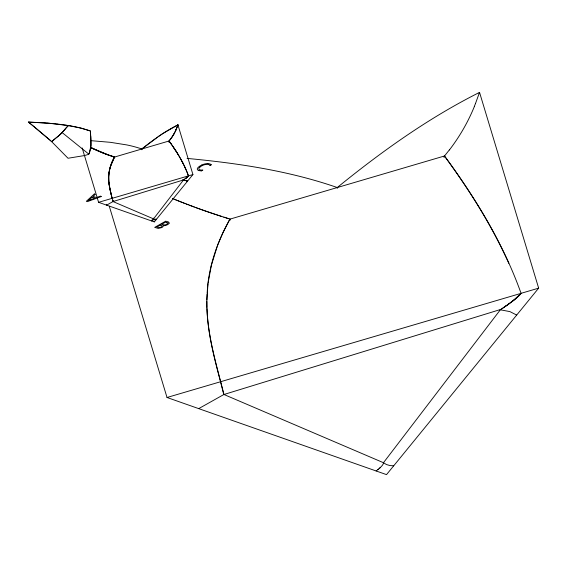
<?xml version="1.0" encoding="UTF-8"?>
<svg xmlns="http://www.w3.org/2000/svg" width="567" height="567" viewBox="0 0 567 567"><rect width="100%" height="100%" fill="white"/><g stroke="black" fill="none" stroke-linecap="round" stroke-linejoin="round"><path stroke-width="0.85" d="M206.863 301.495L206.927 307.463M206.912 299.95L207.969 283.592M207.083 294.032C205.318 323.906 212.93 353.17 220.542 381.775L223.802 394.547L500.973 309.362M207.182 292.983C208.394 266.894 217.281 241.726 229.975 219.096L225.872 217.799M113.131 200.328L113.046 201.044M106.39 204.311L106.624 205.141L113.031 201.554L113.081 200.938M208.167 282.543L211.385 265.285L217.126 246.673M383.32 463.508L383.37 463.345A12.828 5.195 -16.8 0 0 383.469 462.715L500.328 309.795L509.924 311.609L516.693 315.068M89.26 153.189L90.933 145.811L90.713 136.179M177.159 127.008L177.925 124.853L162.927 133.472M177.017 127.362L176.309 129.134A52.894 48.351 -14.3 0 1 175.841 130.19L175.685 130.538A49.138 44.913 -14.3 0 1 175.019 131.92A48.84 44.644 -14.3 0 1 171.851 137.278M217.459 245.539L222.838 232.853L229.855 219.16L444.542 155.968L449.34 149.922M479.221 93.201L479.54 92.378C428.383 118.064 381.584 151.502 337.259 187.528L337.294 188.343M475.437 103.662L479.54 92.378L538.65 288.149L386.517 474.622L167.024 397.488L109.303 206.303M177.762 125.279L177.925 124.853L173.871 126.987A152.076 139.014 -14.3 0 0 165.642 131.757L158.406 136.498M177.591 125.704L177.925 124.853L192.929 174.558L154.309 221.903L98.587 202.32L82.172 147.952M475.437 103.662L474.324 106.454M444.011 157.3L444.273 156.634M444.167 156.903L444.542 155.968C469.192 189.548 491.688 224.936 508.826 262.989M168.633 142.019L169.009 141.02A57.083 52.185 -14.3 0 0 170.015 139.773L170.256 139.468M89.076 153.678L88.339 154.408L84.788 155.507L68.026 158.257L51.243 141.226M113.287 159.447C109.792 166.365 108.12 174.232 108.871 181.964M113.492 159.043L114.534 157.045L169.037 140.999L171.532 137.731A48.755 44.566 -14.3 0 0 175.664 130.594L177.925 124.853L177.591 125.378M173.92 133.961L173.133 135.293M171.865 137.249L171.191 138.206A53.348 48.762 -14.3 0 1 170.497 139.156M183.708 179.711L153.537 218.876A3.204 1.297 -16.8 0 1 153.522 218.997L151.665 220.974A121.777 53.978 60.5 0 0 151.403 220.173M183.212 163.665L185.359 168.172A121.777 111.316 -14.3 0 1 188.464 175.869L187.925 176.479A9.263 3.756 -16.8 0 0 188.464 175.869C183.942 163.289 176.968 151.708 169.009 141.02L171.489 144.401M64.142 130.247L64.829 129.432M64.723 129.56L65.099 129.106M63.83 130.623L64.34 130.013M64.957 129.283L67.239 126.668M65.333 128.829L68.338 125.541L80.861 128.107L90.323 130.92L90.628 135.222M63.958 130.467L63.384 131.14M63.702 130.771L62.902 131.7M63.291 131.253L62.264 132.416M62.795 131.82L60.988 133.741M62.533 132.111L61.881 132.827M62.129 132.565L88.877 154.167C92.18 146.81 90.848 138.667 90.323 130.92L82.463 128.518M67.345 126.554L67.884 125.994A46.253 17.804 -14.4 0 1 68.338 125.541A144.84 132.402 -14.3 0 1 82.47 128.496M61.846 132.862L61.449 133.273M376.127 470.971L377.913 469.589A47.026 19.051 -16.8 0 0 378.55 469.065L379.373 468.363A37.635 15.245 -16.8 0 0 380.152 467.662L381.222 466.606A20.022 8.108 -16.8 0 0 383.313 463.664M67.742 126.143L68.338 125.541L60.088 124.371M61.42 133.302L59.556 135.066M30.781 124.01L51.725 141.672L54.12 139.539M60.775 133.947L59.039 135.52M51.725 141.672L55.346 138.532M187.599 176.784L187.216 177.124M516.835 297.661L518.925 295.719A36.494 14.785 -16.8 0 0 521.066 293.33A479.668 438.468 -14.3 0 0 508.812 262.989M59.429 135.18L54.255 139.425M516.665 297.81L515.616 298.703M58.911 135.633L57.834 136.527M199.818 167.18L200.59 166.592A9.256 3.749 -16.8 0 1 201.292 166.138L202.483 165.5A5.245 2.126 -16.8 0 1 204.949 164.621A4.841 1.963 -16.8 0 1 208.039 164.451L208.415 164.529A7.123 2.885 -16.8 0 1 210.095 165.536M188.464 175.876A8.852 3.586 -16.8 0 1 188.081 176.316A13.317 5.394 -16.8 0 1 187.124 177.202L186.947 177.351M186.99 177.315L186.621 177.613M515.438 298.852L511.753 301.729M57.699 136.64L56.594 137.526M141.835 149.731L141.8 149.015L148.178 143.975M55.481 138.419L56.041 137.972M187.124 177.202A20.355 8.25 -16.8 0 1 186.805 177.464L186.231 177.91M91.67 140.729L110.324 142.31L126.795 144.925A116.915 106.872 -14.3 0 1 141.821 148.979L159.901 135.47M513.971 300.007L520.931 293.394L167.024 397.488M152.013 220.712L152.069 220.662A11.631 4.713 -16.8 0 0 152.445 220.357L152.601 220.216A6.613 2.679 -16.8 0 0 153.395 219.33L153.423 219.245A3.863 1.566 -16.8 0 0 153.494 219.075L153.31 218.104M513.787 300.184L510.846 302.417M186.472 177.726L186.182 177.953M148.894 143.423L155.436 138.575M185.933 178.137L185.834 178.215M511.101 302.246L509.449 303.437M510.385 302.757L511.881 301.665A90.075 36.494 -16.8 0 0 515.8 298.554M510.506 302.693L507.479 304.876M185.586 178.399L185.069 178.768L185.381 178.548M509.712 303.274L508.5 304.153M509.102 303.714L508.032 304.458M507.557 304.798L508.16 304.394M507.075 305.138L507.678 304.734M156.173 138.05L157.661 137.008M184.856 178.917L183.956 179.541M506.855 305.315L506.111 305.819M506.6 305.478L507.203 305.074M505.757 306.088L504.658 306.832M505.268 306.428L503.673 307.505M503.943 307.342L502.886 308.065M504.29 307.101L503.184 307.846M184.055 179.47L183.836 179.626M501.703 308.852L502.319 308.448M502.461 308.356L502.816 308.115M501.2 309.192L501.611 308.93M500.207 309.865L500.831 309.462M500.704 309.525L501.327 309.121M112.202 198.308L112.996 201.568L183.254 180.015A14.721 5.961 -16.8 0 1 187.365 181.39L187.089 180.568M160.652 134.967L162.169 133.968M201.611 170.844L202.894 170.036A6.889 2.792 -16.8 0 1 199.981 169.831L199.641 169.717A5.103 2.07 -16.8 0 1 198.804 168.633A5.479 2.218 -16.8 0 1 199.825 167.18M210.052 165.55L211.222 164.813M198.705 408.623L223.922 394.483L383.469 462.715L386.481 464.55L390.025 465.564L393.718 465.798M161.623 227.622L158.243 228.416L154.706 227.381L165.741 221.144L168.08 221.966M201.788 165.004L200.321 165.784A10.688 4.33 -16.8 0 0 199.449 166.344L198.493 167.088A6.981 2.828 -16.8 0 0 197.359 168.633A6.868 2.778 -16.8 0 0 198.216 170.277L199.081 170.575M98.587 202.32L192.929 174.558M521.059 293.33L538.65 288.149M29.47 122.139L28.35 122.096L31.752 124.775M29.746 122.146L31.986 122.238M32.262 122.252L34.502 122.344M34.778 122.359L37.294 122.486M37.571 122.5L39.803 122.621M207.834 163.601L209.358 163.813A8.583 3.473 -16.8 0 1 211.285 164.791M40.08 122.635L42.312 122.77M42.589 122.784L44.821 122.933M45.098 122.954L47.323 123.117M47.607 123.138L49.832 123.323M50.109 123.344L52.327 123.542M52.603 123.563L54.829 123.783M187.053 158.399C237.864 163.197 288.872 170.738 337.259 187.528M55.105 123.812L57.317 124.045M182.73 179.59L183.984 180.143A13.154 5.33 -16.8 0 1 185.799 180.568A13.573 5.5 -16.8 0 1 186.472 180.852M57.593 124.081L59.811 124.336M68.338 125.541L48.691 123.223L28.35 122.096L28.839 122.479M114.307 156.946L114.775 157.605M114.045 156.861L113.52 156.698M227.92 218.451L219.72 215.829M223.816 217.147L224.844 217.473M113.265 156.612L112.741 156.449M112.479 156.364L111.182 155.939M221.768 216.488L216.658 214.822M218.699 215.495L213.596 213.802M110.409 155.684L114.577 157.158M215.637 214.482L210.541 212.774M108.857 155.152L114.562 157.024L110.267 167.173A45.629 41.71 -14.3 0 0 108.744 176.5L108.942 182.78L110.381 191.065M110.664 155.769L109.629 155.422M110.147 155.599L108.084 154.89M212.575 213.461L207.494 211.725M209.528 212.427L204.446 210.669M206.48 211.378L201.413 209.599M108.34 154.975L107.312 154.614M109.119 155.245L91.62 147.923M166.783 222.583L165.514 222.136L161.538 224.376L164.799 224.957A1.949 0.787 -16.8 0 0 165.529 224.773L166.259 224.461A2.53 1.028 -16.8 0 0 167.584 223.327A3.551 1.439 -16.8 0 0 166.741 222.611M107.829 154.798L106.546 154.337M203.433 210.314L198.379 208.514M107.057 154.522L104.243 153.494M200.399 209.237L195.353 207.409M106.291 154.245L103.485 153.203M197.373 208.146L189.328 205.169M194.346 207.04L186.323 204.021M103.995 153.395L102.726 152.906M188.329 204.786L183.332 202.866M103.229 153.104L93.548 148.894M185.324 203.638L180.349 201.689M102.471 152.806L100.706 152.098M182.333 202.469L177.372 200.491M179.349 201.292L174.402 199.279M176.38 200.094L172.425 198.464L173.41 198.875M99.955 151.793L98.46 151.155A116.802 106.766 -14.3 0 1 96.234 150.17L95.986 150.057M113.031 201.554L153.537 218.876A8.618 3.494 -16.8 0 0 154.451 219.408L156.138 219.656L155.911 218.841M95.497 149.83L90.337 147.243M93.307 148.781L90.911 147.548M91.386 147.803L90.67 147.42M186.855 181.057L187.358 181.39L187.223 180.979M29.321 122.862L30.292 123.627M32.241 125.165L33.212 125.938M33.701 126.328L49.286 139.461M49.776 139.9L50.754 140.779M444.415 156.031C469.065 189.612 491.561 225.007 508.698 263.053M169.994 142.374L170.972 143.734M171.461 144.422L176.16 151.354M172.418 145.797L172.892 146.484M173.835 147.874L176.613 152.062M176.578 152.076L177.053 152.764M177.024 152.785L177.492 153.48M177.464 153.494L177.932 154.189M177.903 154.21L178.364 154.904M178.336 154.926L179.64 157.066M179.604 157.08L180.873 159.242M180.838 159.256L181.638 160.723M181.667 160.702L182.801 162.935M182.064 161.439L182.446 162.176M182.829 162.92L183.176 163.679M184.984 167.428L185.324 168.186M229.975 219.096L230.209 219.727M229.855 219.16L230.018 219.613M230.145 219.542L230.308 220.003M153.997 220.861L154.309 221.903M111.699 196.508L111.983 197.6M111.983 197.458L112.075 197.961M112.167 198.33L111.316 195.048M111.415 195.409L111.649 196.182M111.593 195.955L109.665 187.642M111.43 195.332L111.132 194.318M223.922 394.483C216.92 366.211 208.032 337.982 207.005 308.646M111.323 194.906L110.416 191.391M111.104 194.056L110.891 193.198M110.785 192.773L110.331 191.022M110.246 190.654L109.58 187.195M109.566 187.337L109.105 184.155M109.495 186.961L109.374 186.217M109.311 185.848L108.907 182.404M109.055 183.977L108.892 182.482M141.8 149.015L141.821 149.376M378.55 469.065A46.529 18.853 -16.8 0 1 377.913 469.589M380.152 467.662A37.585 15.224 -16.8 0 1 379.373 468.363M521.144 293.323A46.459 18.824 -16.8 0 1 515.743 298.547M474.381 106.476A198.478 181.433 -14.3 0 1 449.404 149.957M188.506 175.89A15.94 6.457 -16.8 0 1 186.068 178.003M108.68 182.503A50.165 45.856 -14.3 0 1 114.222 157.335M156.053 219.727A6.705 2.715 -16.8 0 1 153.65 218.834M186.805 177.464A24.147 9.781 -16.8 0 1 186.132 177.988M176.309 129.134A52.766 48.23 -14.3 0 1 175.841 130.19M168.052 221.98A4.968 2.013 -16.8 0 1 169.101 223.2M169.058 223.207A3.785 1.531 -16.8 0 1 167.683 224.575M167.655 224.567A3.593 1.453 -16.8 0 1 165.167 225.574A3.693 1.495 -16.8 0 1 163.041 225.56L163.027 225.567A3.565 1.446 -16.8 0 1 161.652 227.636M201.583 170.865A8.64 3.501 -16.8 0 1 199.116 170.554M201.809 165.011A6.265 2.537 -16.8 0 1 207.869 163.572M94.299 193.985L86.333 201.299L87.304 201.639L101.422 196.487L100.387 196.125L96.44 197.571L93.045 196.38L95.341 194.353L94.299 193.985M92.194 197.146L88.743 200.236A5.663 2.296 -16.8 0 1 88.126 200.697L88.353 200.612A5.231 2.119 -16.8 0 1 89.012 200.335L94.972 198.117L92.194 197.146M506.239 305.748L505.629 306.159L506.239 305.748M160.376 225.035L156.818 227.048L159.646 227.573A1.602 0.652 -16.8 0 0 160.241 227.424L160.837 227.169A2.431 0.985 -16.8 0 0 162.098 226.077A3.409 1.382 -16.8 0 0 161.304 225.397L160.376 225.035"/></g></svg>
